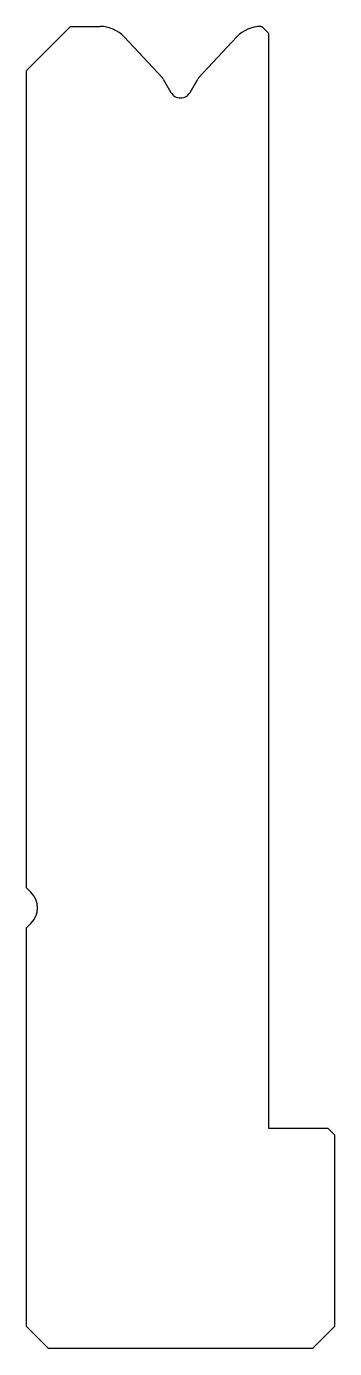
# Model space of a CAD drawing. Header units: metres. Extents: x -7 to 7, y 0 to 60.
import ezdxf

# ---------------------------------------------------------------- set-up
doc = ezdxf.new("R2010")
doc.units = ezdxf.units.M

msp = doc.modelspace()

# ---------------------------------------------------------------- linework, layer by layer
for p, q in [((-5, 60), (-7, 58)), ((-5, 60), (-3.652219, 60)), ((3.652219, 60), (3.7, 60)), ((4, 59.7), (3.7, 60)), ((-2.555188, 59.522998), (-0.823311, 57.665787)), ((0.823311, 57.665787), (2.555188, 59.522998)), ((4, 59.7), (4, 10)), ((-7, 20.914214), (-7, 58)), ((-0.78291, 57.611187), (-0.433013, 57.005148)), ((0.433013, 57.005148), (0.78291, 57.611187)), ((-7, 20.914214), (-6.792893, 20.707107)), ((-6.792893, 19.292893), (-7, 19.085786)), ((-7, 1), (-7, 19.085786)), ((4, 10), (6.7, 10)), ((7, 9.7), (6.7, 10)), ((7, 9.7), (7, 1)), ((-7, 1), (-6, 0)), ((6, 0), (7, 1)), ((6, 0), (-6, 0))]:
    msp.add_line(p, q)
for centre, radius, start, end in [((-3.652219, 58.5), 1.5, 43, 90), ((3.652219, 58.5), 1.5, 90, 137), ((-1.042717, 57.461187), 0.3, 30, 43), ((1.042717, 57.461187), 0.3, 137, 150), ((0, 57.255148), 0.5, -150, -30), ((-7.5, 20), 1, -45, 45)]:
    msp.add_arc(centre, radius, start, end)

doc.saveas('drawing.dxf')
